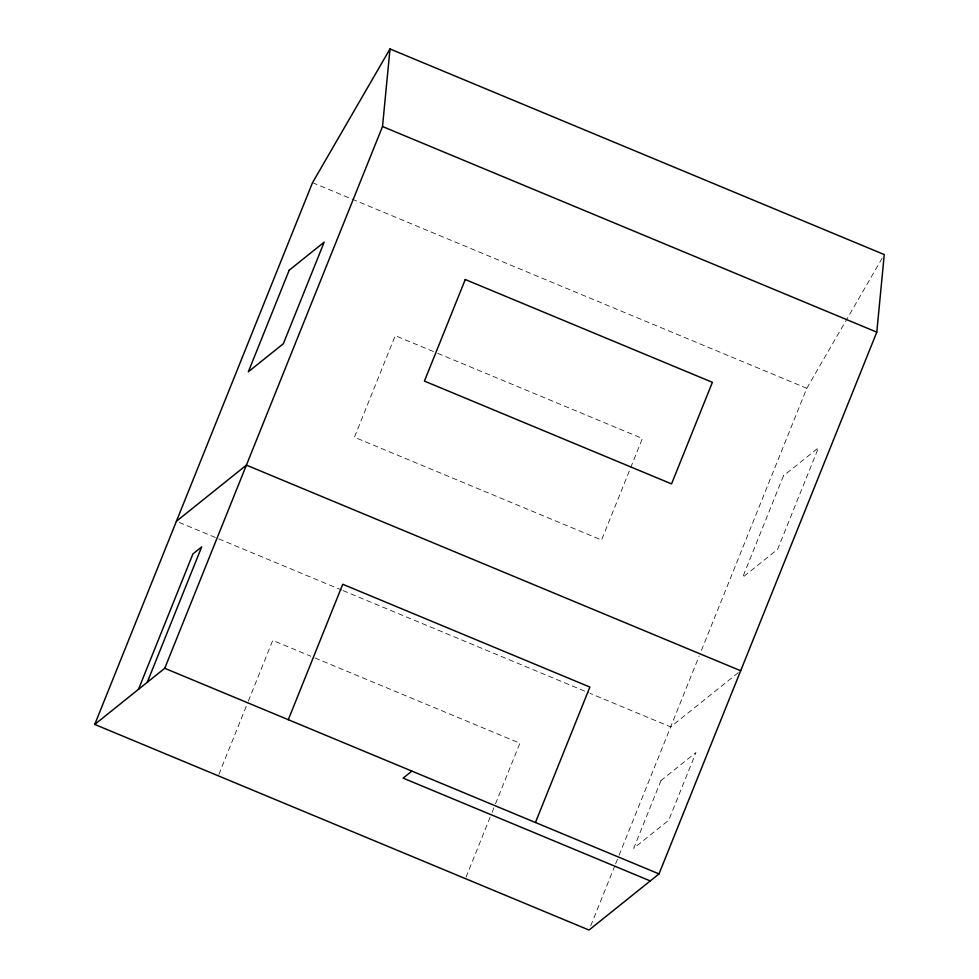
<?xml version="1.0" encoding="UTF-8"?>
<svg xmlns="http://www.w3.org/2000/svg" width="979" height="979" viewBox="0 0 979 979"><rect width="100%" height="100%" fill="white"/><g stroke="black" fill="none" stroke-linecap="round" stroke-linejoin="round"><path stroke-width="0.73" stroke-dasharray="4.89 3.67" d="M218.868 774.426L247.797 702.469M248.36 701.062L272.749 640.388L310.881 656.26M466.004 877.233L491.531 813.745M492.094 812.337L494.933 805.276M495.496 803.869L519.886 743.208L312.289 656.848M590.704 925.816L615.093 865.155M615.669 863.747L618.495 856.686M619.071 855.279L699.153 656.052M701.429 650.386L806.794 388.296L883.499 255.886M738.301 672.659L670.676 726.895L590.178 693.401M312.521 182.669L350.653 198.529M352.061 199.116L806.794 388.296M433.379 351.522L395.259 335.65L354.422 437.234L601.559 540.041L642.395 438.47L434.798 352.11M179.23 522.443L341.634 590.007M343.042 590.594L588.771 692.814M660.96 780.581L633.731 848.291L668.73 820.231L695.959 752.508L660.96 780.581M783.457 475.843L742.62 577.414L777.62 549.341L818.456 447.77L783.457 475.843"/><path stroke-width="1.47" d="M94.743 724.423L164.741 668.29L382.52 126.524L389.997 48.95L884.257 254.577L876.792 332.15L659.014 873.904L589.003 930.05L94.743 724.423L312.521 182.669L389.997 48.95M138.492 689.338L192.936 553.894L201.686 546.882L147.242 682.326M288.303 719.687L342.748 584.255L589.884 687.062L535.44 822.507M176.404 521.269L246.402 465.123L740.675 670.75M411.878 771.097L403.128 778.121L650.252 880.929M382.52 126.524L876.792 332.15M164.741 668.29L659.014 873.904M289.184 270.216L248.348 371.787L283.347 343.727L324.184 242.143L289.184 270.216M465.258 279.517L424.421 381.088L671.557 483.907L712.394 382.324L465.258 279.517"/></g></svg>
